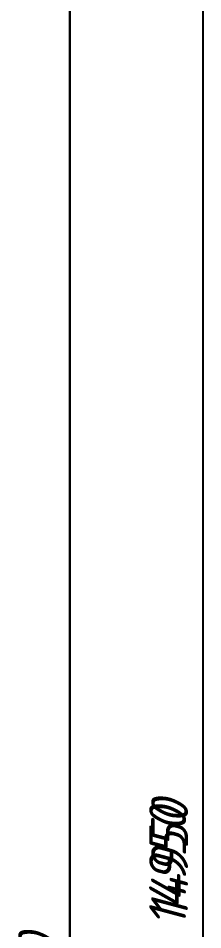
# Model space of a CAD drawing. Header units: millimetres. Extents: x -10178924 to 11692288, y -947381 to 58396.
# Drawn here: x 713155 to 714406, y -804242 to -798044 of the extents above; entities that cross this region are included whole.
import ezdxf

# ---------------------------------------------------------------- set-up
doc = ezdxf.new("R2010")
doc.units = ezdxf.units.MM
doc.layers.add('PDF _Размеры осевые', color=7, linetype='Continuous', true_color=0x5d6970)
doc.layers.add('PDF _Текст', color=7, linetype='Continuous', lineweight=5)
doc.layers.add('Размеры осевые', color=153, linetype='Continuous', lineweight=9)
doc.styles.add('PDF GOST Common Italic', font='GOST_Common Italic.ttf')
doc.styles.add('Текст_М100', font='GOST_Common Italic.ttf', dxfattribs={"height": 250})
doc.dimstyles.new('Размеры_М100', dxfattribs={"dimtxt": 250, "dimasz": 100, "dimexe": 100, "dimexo": 100, "dimgap": 100, "dimtad": 1, "dimrnd": 5, "dimtxsty": 'Текст_М100', "dimblk": 'ARCHTICK', "dimcen": 250, "dimdle": 100, "dimadec": 0, "dimazin": 2, "dimtfac": 1, "dimtmove": 1, "dimatfit": 3, "dimfxl": 1, "dimarcsym": 0})

# ---------------------------------------------------------------- blocks, each defined once
blk = doc.blocks.new('_ArchTick')
at = {"color": 0, "linetype": 'ByBlock', "const_width": 0.15}
blk.add_lwpolyline([(-0.5, -0.5), (0.5, 0.5)], dxfattribs=at)
blk = doc.blocks.new('*D2700')
at = {"layer": 'Defpoints', "color": 0, "ltscale": 100, "transparency": 16777216}
for p in [(-9750, -15500), (-8852.3, -15500), (-9750, -32250)]:
    blk.add_point(p, dxfattribs=at)
at = {"layer": 'Размеры осевые', "color": 0, "lineweight": -2, "ltscale": 100, "transparency": 16777216}
for p, q in [((-8852.3, -32350), (-8852.3, -15400)), ((-9650, -15500), (-8752.3, -15500)), ((-9650, -32250), (-8752.3, -32250))]:
    blk.add_line(p, q, dxfattribs=at)
at = {"layer": 'Размеры осевые', "color": 0, "lineweight": -2, "ltscale": 100, "transparency": 16777216, "xscale": 100, "yscale": 100, "zscale": 100}
for p, rotation in [((-8852.3, -15500), 90), ((-8852.3, -32250), 270)]:
    blk.add_blockref('_ArchTick', p, dxfattribs=dict(at, rotation=rotation))
at = {"layer": 'Размеры осевые', "color": 0, "ltscale": 100, "transparency": 16777216, "insert": (-9078.9, -23875), "char_height": 250, "attachment_point": 5, "rotation": 90, "style": 'Текст_М100'}
blk.add_mtext('16750', dxfattribs=at)
blk = doc.blocks.new('*D2702')
at = {"layer": 'Defpoints', "color": 0, "ltscale": 100, "transparency": 16777216}
for p in [(-8472, -15500), (-8390.4, -30450), (-7952.3, -30450)]:
    blk.add_point(p, dxfattribs=at)
at = {"layer": 'Размеры осевые', "color": 0, "lineweight": -2, "ltscale": 100, "transparency": 16777216}
for p, q in [((-7952.3, -15400), (-7952.3, -30550)), ((-8372, -15500), (-7852.3, -15500)), ((-8290.4, -30450), (-7852.3, -30450))]:
    blk.add_line(p, q, dxfattribs=at)
at = {"layer": 'Размеры осевые', "color": 0, "lineweight": -2, "ltscale": 100, "transparency": 16777216, "xscale": 100, "yscale": 100, "zscale": 100}
for p, rotation in [((-7952.3, -15500), 90), ((-7952.3, -30450), 270)]:
    blk.add_blockref('_ArchTick', p, dxfattribs=dict(at, rotation=rotation))
at = {"layer": 'Размеры осевые', "color": 0, "ltscale": 100, "transparency": 16777216, "insert": (-8177.3, -22975), "char_height": 250, "attachment_point": 5, "rotation": 90, "style": 'Текст_М100'}
blk.add_mtext('14950', dxfattribs=at)
blk = doc.blocks.new('A$C5282721b')
at = {"layer": 'Размеры осевые', "color": 251, "ltscale": 100, "transparency": 33554687}
for base, p1, p2, picture, middle in [((-8852.333, -15500), (-9750, -32250), (-9750, -15500), '*D2700', (-9078.943, -23875)), ((-7952.328, -30450), (-8472.036, -15500), (-8390.375, -30450), '*D2702', (-8177.328, -22975))]:
    dim = blk.add_linear_dim(base=base, p1=p1, p2=p2, angle=90, dimstyle='Размеры_М100', dxfattribs=at)
    dim.commit()
    dim.dimension.update_dxf_attribs({"geometry": picture, "text_midpoint": middle})

msp = doc.modelspace()

# ---------------------------------------------------------------- linework, layer by layer
at = {"layer": 'PDF _Размеры осевые', "lineweight": 9}
for points in [[(713502.4, -813141.8), (713502.4, -796192.1)], [(714404.1, -796191.4), (714404.1, -811342)]]:
    msp.add_lwpolyline(points, dxfattribs=at)

# ---------------------------------------------------------------- block references
msp.add_blockref('A$C5282721b', (722358.6, -780790.4))

# ---------------------------------------------------------------- texts
at = {"layer": 'PDF _Текст', "color": 251, "true_color": 0x5d6970, "insert": (714167.9, -804224.5), "char_height": 249.98, "attachment_point": 4, "rotation": 90, "style": 'PDF GOST Common Italic'}
msp.add_mtext('14950', dxfattribs=at)

doc.saveas('drawing.dxf')
